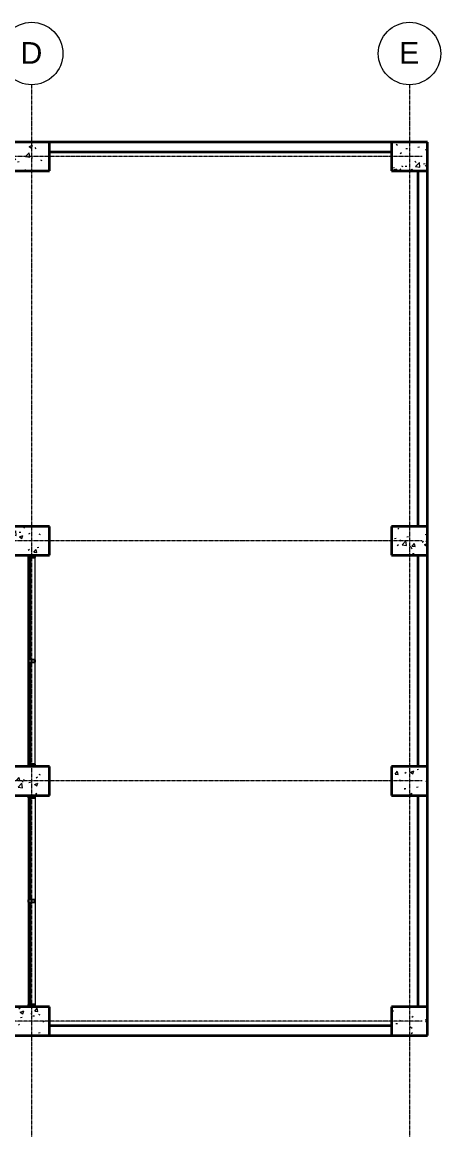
# Model space of a CAD drawing. Header units: millimetres. Extents: x -19238 to 17067, y -6268 to 16930.
# Drawn here: x 8352 to 17067, y -6268 to 16930 of the extents above; entities that cross this region are included whole.
import ezdxf

# ---------------------------------------------------------------- set-up
doc = ezdxf.new("R2010")
doc.units = ezdxf.units.MM
doc.linetypes.add('Grid Line', pattern=[22.225, 12.7, -3.175, 3.175, -3.175])
for name, color, linetype, lineweight in [('A-GLAZ-CURT', 52, 'Continuous', 9), ('A-GLAZ-CWMG', 51, 'Continuous', 9), ('A-WALL', 113, 'Continuous', 9), ('S-COLS', 52, 'Continuous', 9), ('S-GRID', 1, 'Continuous', 9), ('S-GRID-IDEN', 1, 'Continuous', 9)]:
    doc.layers.add(name, color=color, linetype=linetype, lineweight=lineweight)
doc.styles.add('Arial_1', font='arial.ttf', dxfattribs={"height": 450})

# ---------------------------------------------------------------- blocks, each defined once
blk = doc.blocks.new('M_Concrete-Rectangular-Column - 600 x 750mm-366856-Level 2')
at = {"layer": 'S-COLS'}
h = blk.add_hatch(dxfattribs=at)
h.set_pattern_fill('FP_1', color=256, style=0, pattern_type=2)
h.set_pattern_definition([(320, (3862.6, 16417.1), (-63.756, -728.737), [76.2, -838.2]), (265, (3862.6, 16417.1), (764.228, 140.97), [60.96, -670.56]), (10.451, (3857.3, 16356.4), (700.467, -587.77), [64.76, -712.36]), (316.184, (4065.8, 16417.1), (-168.17, -1084.316), [114.3, -1257.3]), (6.636, (4051.8, 16326.8), (989.71, -949.61), [97.14, -1068.54]), (261.184, (4065.8, 16417.1), (989.7, -949.62), [91.44, -1005.84]), (291, (4015, 16315.5), (-409.06, -606.458), [76.2, -838.2]), (236, (4015, 16315.5), (736.753, -247.208), [60.96, -670.56]), (341.451, (3980.94, 16265), (327.685, -853.668), [64.76, -712.36]), (307.5, (3862.63, 16417.13), (338.22, -12.3547), [33.528, -628.904, 33.528, -647.192, -673.1]), (307.5, (3862.63, 16417.13), (338.22, -12.3547), [-1343.152, 33.528, -639.572]), (277.5, (3862.63, 16417.13), (400.722, -267.279), [33.528, -354.584, 33.528, -613.664, -256.54]), (277.5, (3862.63, 16417.13), (400.722, -267.279), [-1035.304, 33.528, -223.012]), (237.5, (3862.63, 16643.7), (-22.9153, -542.3633), [33.528, -220.472, 33.528, -1810.512]), (237.5, (3862.63, 16643.7), (-22.9153, -542.3633), [-287.528, -758.952, 33.528, -1018.032]), (227.5, (3862.63, 16745.3), (101.707, -592.517), [33.528, -296.672, 33.528, -492.76, -746.76]), (227.5, (3862.63, 16745.3), (101.707, -592.517), [-856.488, 33.528, -713.232])])
h.paths.add_polyline_path([(-300, -375), (300, -375), (300, 375), (-300, 375)], flags=0)
at = {"layer": 'S-COLS', "lineweight": 35}
for p, q in [((300, 375), (-300, 375)), ((-300, 375), (-300, -375)), ((300, -375), (300, 375)), ((-300, -375), (300, -375))]:
    blk.add_line(p, q, dxfattribs=at)
blk = doc.blocks.new('M_Concrete-Rectangular-Column - 600 x 750mm-V1-Level 2')
at = {"layer": 'S-COLS'}
h = blk.add_hatch(dxfattribs=at)
h.set_pattern_fill('FP_2', color=256, style=0, pattern_type=2)
h.set_pattern_definition([(320, (3862.6, 8547.1), (-63.756, -728.737), [76.2, -838.2]), (265, (3862.6, 8547.1), (764.23, 140.97), [60.96, -670.56]), (10.451, (3857.3, 8486.4), (700.467, -587.77), [64.76, -712.36]), (316.184, (4065.8, 8547.1), (-168.17, -1084.32), [114.3, -1257.3]), (6.636, (4051.8, 8456.8), (989.71, -949.61), [97.14, -1068.54]), (261.184, (4065.8, 8547.1), (989.7, -949.62), [91.44, -1005.84]), (291, (4015, 8445.5), (-409.06, -606.458), [76.2, -838.2]), (236, (4015, 8445.5), (736.753, -247.21), [60.96, -670.56]), (341.451, (3980.94, 8395), (327.685, -853.67), [64.76, -712.36]), (307.5, (3862.63, 8547.13), (338.22, -12.355), [33.528, -628.904, 33.528, -647.192, -673.1]), (307.5, (3862.63, 8547.13), (338.22, -12.355), [-1343.152, 33.528, -639.572]), (277.5, (3862.63, 8547.13), (400.722, -267.279), [33.528, -354.584, 33.528, -613.664, -256.54]), (277.5, (3862.63, 8547.13), (400.722, -267.279), [-1035.304, 33.528, -223.012]), (237.5, (3862.63, 8773.7), (-22.915, -542.363), [33.528, -220.472, 33.528, -1810.512]), (237.5, (3862.63, 8773.7), (-22.915, -542.363), [-287.528, -758.952, 33.528, -1018.032]), (227.5, (3862.63, 8875.3), (101.707, -592.517), [33.528, -296.672, 33.528, -492.76, -746.76]), (227.5, (3862.63, 8875.3), (101.707, -592.517), [-856.49, 33.53, -713.23])])
h.paths.add_polyline_path([(-300, -375), (300, -375), (300, 375), (-300, 375)], flags=0)
at = {"layer": 'S-COLS', "lineweight": 35}
for p, q in [((300, 375), (-300, 375)), ((-300, 375), (-300, -375)), ((300, -375), (300, 375)), ((-300, -375), (300, -375))]:
    blk.add_line(p, q, dxfattribs=at)
blk = doc.blocks.new('M_Concrete-Rectangular-Column - 600 x 750mm-V5-Level 2')
at = {"layer": 'S-COLS'}
h = blk.add_hatch(dxfattribs=at)
h.set_pattern_fill('FP_6', color=256, style=0, pattern_type=2)
h.set_pattern_definition([(320, (-1137.4, 16417.1), (-63.756, -728.737), [76.2, -838.2]), (265, (-1137.4, 16417.1), (764.228, 140.97), [60.96, -670.56]), (10.451, (-1142.7, 16356.4), (700.467, -587.77), [64.76, -712.36]), (316.184, (-934.2, 16417.1), (-168.17, -1084.316), [114.3, -1257.3]), (6.636, (-948.2, 16326.8), (989.71, -949.61), [97.14, -1068.54]), (261.184, (-934.2, 16417.1), (989.7, -949.62), [91.44, -1005.84]), (291, (-985, 16315.5), (-409.06, -606.458), [76.2, -838.2]), (236, (-985, 16315.5), (736.753, -247.21), [60.96, -670.56]), (341.451, (-1019.06, 16265), (327.685, -853.668), [64.76, -712.36]), (307.5, (-1137.37, 16417.13), (338.22, -12.3547), [33.528, -628.904, 33.528, -647.192, -673.1]), (307.5, (-1137.37, 16417.13), (338.22, -12.3547), [-1343.152, 33.528, -639.572]), (277.5, (-1137.37, 16417.13), (400.722, -267.279), [33.528, -354.584, 33.528, -870.204]), (277.5, (-1137.37, 16417.13), (400.722, -267.279), [-421.64, -613.664, 33.528, -223.012]), (237.5, (-1137.37, 16643.7), (-22.9153, -542.3633), [33.528, -220.472, 33.528, -1810.512]), (237.5, (-1137.37, 16643.7), (-22.9153, -542.3633), [-287.528, -758.952, 33.528, -1018.032]), (227.5, (-1137.37, 16745.3), (101.707, -592.517), [33.528, -296.672, 33.528, -1239.52]), (227.5, (-1137.37, 16745.3), (101.707, -592.517), [-363.728, -492.76, 33.528, -713.232])])
h.paths.add_polyline_path([(-300, -375), (300, -375), (300, 375), (-300, 375)], flags=0)
at = {"layer": 'S-COLS', "lineweight": 35}
for p, q in [((300, 375), (-300, 375)), ((-300, 375), (-300, -375)), ((300, -375), (300, 375)), ((-300, -375), (300, -375))]:
    blk.add_line(p, q, dxfattribs=at)
blk = doc.blocks.new('M_Concrete-Rectangular-Column - 600 x 750mm-V6-Level 2')
at = {"layer": 'S-COLS'}
h = blk.add_hatch(dxfattribs=at)
h.set_pattern_fill('FP_7', color=256, style=0, pattern_type=2)
h.set_pattern_definition([(320, (-1137.4, 8547.1), (-63.756, -728.737), [76.2, -838.2]), (265, (-1137.4, 8547.1), (764.23, 140.97), [60.96, -670.56]), (10.451, (-1142.7, 8486.4), (700.467, -587.77), [64.76, -712.36]), (316.184, (-934.2, 8547.1), (-168.17, -1084.32), [114.3, -1257.3]), (6.636, (-948.2, 8456.8), (989.71, -949.61), [97.14, -1068.54]), (261.184, (-934.2, 8547.1), (989.7, -949.62), [91.44, -1005.84]), (291, (-985, 8445.5), (-409.06, -606.458), [76.2, -838.2]), (236, (-985, 8445.5), (736.75, -247.21), [60.96, -670.56]), (341.451, (-1019.06, 8395), (327.685, -853.67), [64.76, -712.36]), (307.5, (-1137.37, 8547.13), (338.22, -12.355), [33.528, -628.904, 33.528, -647.192, -673.1]), (307.5, (-1137.37, 8547.13), (338.22, -12.355), [-1343.152, 33.528, -639.572]), (277.5, (-1137.37, 8547.13), (400.722, -267.279), [33.528, -354.584, 33.528, -613.664, -256.54]), (277.5, (-1137.37, 8547.13), (400.722, -267.279), [-1035.304, 33.528, -223.012]), (237.5, (-1137.37, 8773.7), (-22.915, -542.363), [33.528, -220.472, 33.528, -1810.512]), (237.5, (-1137.37, 8773.7), (-22.915, -542.363), [-287.528, -758.952, 33.528, -1018.032]), (227.5, (-1137.37, 8875.3), (101.707, -592.517), [33.528, -296.672, 33.528, -492.76, -746.76]), (227.5, (-1137.37, 8875.3), (101.707, -592.517), [-856.49, 33.53, -713.23])])
h.paths.add_polyline_path([(-300, -375), (300, -375), (300, 375), (-300, 375)], flags=0)
at = {"layer": 'S-COLS', "lineweight": 35}
for p, q in [((300, 375), (-300, 375)), ((-300, 375), (-300, -375)), ((300, -375), (300, 375)), ((-300, -375), (300, -375))]:
    blk.add_line(p, q, dxfattribs=at)
blk = doc.blocks.new('M_Concrete-Rectangular-Column - 600 x 750mm-V10-Level 2')
at = {"layer": 'S-COLS'}
h = blk.add_hatch(dxfattribs=at)
h.set_pattern_fill('FP_11', color=256, style=0, pattern_type=2)
h.set_pattern_definition([(320, (-6137.4, 16417.1), (-63.756, -728.737), [76.2, -838.2]), (265, (-6137.4, 16417.1), (764.228, 140.972), [60.96, -670.56]), (10.451, (-6142.7, 16356.4), (700.467, -587.77), [64.76, -712.36]), (316.184, (-5934.2, 16417.1), (-168.17, -1084.316), [114.3, -1257.3]), (6.636, (-5948.2, 16326.8), (989.71, -949.61), [97.14, -1068.54]), (261.184, (-5934.2, 16417.1), (989.7, -949.62), [91.44, -1005.84]), (291, (-5985, 16315.5), (-409.06, -606.458), [76.2, -838.2]), (236, (-5985, 16315.5), (736.753, -247.208), [60.96, -670.56]), (341.451, (-6019.06, 16265), (327.685, -853.668), [64.76, -712.36]), (307.5, (-6137.37, 16417.13), (338.22, -12.3547), [33.528, -628.904, 33.528, -647.192, -673.1]), (307.5, (-6137.37, 16417.13), (338.22, -12.3547), [-1343.152, 33.528, -639.572]), (277.5, (-6137.37, 16417.13), (400.722, -267.279), [33.528, -354.584, 33.528, -870.204]), (277.5, (-6137.37, 16417.13), (400.722, -267.279), [-421.64, -613.664, 33.528, -223.012]), (237.5, (-6137.37, 16643.7), (-22.9153, -542.3633), [33.528, -220.472, 33.528, -1810.512]), (237.5, (-6137.37, 16643.7), (-22.9153, -542.3633), [-287.528, -758.952, 33.528, -1018.032]), (227.5, (-6137.37, 16745.3), (101.707, -592.517), [33.528, -296.672, 33.528, -1239.52]), (227.5, (-6137.37, 16745.3), (101.707, -592.517), [-363.728, -492.76, 33.528, -713.232])])
h.paths.add_polyline_path([(-300, 375), (-300, -375), (300, -375), (300, 375)], flags=0)
at = {"layer": 'S-COLS', "lineweight": 35}
for p, q in [((300, 375), (-300, 375)), ((-300, 375), (-300, -375)), ((300, -375), (300, 375)), ((-300, -375), (300, -375))]:
    blk.add_line(p, q, dxfattribs=at)
blk = doc.blocks.new('M_Concrete-Rectangular-Column - 600 x 750mm-V11-Level 2')
at = {"layer": 'S-COLS'}
h = blk.add_hatch(dxfattribs=at)
h.set_pattern_fill('FP_12', color=256, style=0, pattern_type=2)
h.set_pattern_definition([(320, (-6137.4, 8547.1), (-63.756, -728.737), [76.2, -838.2]), (265, (-6137.4, 8547.1), (764.23, 140.97), [60.96, -670.56]), (10.451, (-6142.7, 8486.4), (700.467, -587.77), [64.76, -712.36]), (316.184, (-5934.2, 8547.1), (-168.17, -1084.316), [114.3, -1257.3]), (6.636, (-5948.2, 8456.8), (989.71, -949.61), [97.14, -1068.54]), (261.184, (-5934.2, 8547.1), (989.7, -949.62), [91.44, -1005.84]), (291, (-5985, 8445.5), (-409.06, -606.458), [76.2, -838.2]), (236, (-5985, 8445.5), (736.753, -247.21), [60.96, -670.56]), (341.451, (-6019.06, 8395), (327.685, -853.67), [64.76, -712.36]), (307.5, (-6137.37, 8547.13), (338.22, -12.355), [33.528, -628.904, 33.528, -647.192, -673.1]), (307.5, (-6137.37, 8547.13), (338.22, -12.355), [-1343.152, 33.528, -639.572]), (277.5, (-6137.37, 8547.13), (400.722, -267.279), [33.528, -354.584, 33.528, -613.664, -256.54]), (277.5, (-6137.37, 8547.13), (400.722, -267.279), [-1035.304, 33.528, -223.012]), (237.5, (-6137.37, 8773.7), (-22.9153, -542.3633), [33.528, -220.472, 33.528, -1810.512]), (237.5, (-6137.37, 8773.7), (-22.9153, -542.3633), [-287.528, -758.952, 33.528, -1018.032]), (227.5, (-6137.37, 8875.3), (101.707, -592.517), [33.528, -296.672, 33.528, -492.76, -746.76]), (227.5, (-6137.37, 8875.3), (101.707, -592.517), [-856.488, 33.528, -713.232])])
h.paths.add_polyline_path([(-300, 375), (-300, -375), (300, -375), (300, 375)], flags=0)
at = {"layer": 'S-COLS', "lineweight": 35}
for p, q in [((300, 375), (-300, 375)), ((-300, 375), (-300, -375)), ((300, -375), (300, 375)), ((-300, -375), (300, -375))]:
    blk.add_line(p, q, dxfattribs=at)
blk = doc.blocks.new('M_Concrete-Rectangular-Column - 600 x 750mm-V15-Level 2')
at = {"layer": 'S-COLS'}
h = blk.add_hatch(dxfattribs=at)
h.set_pattern_fill('FP_16', color=256, style=0, pattern_type=2)
h.set_pattern_definition([(320, (-14137.4, 16417.1), (-63.756, -728.737), [76.2, -838.2]), (265, (-14137.4, 16417.1), (764.228, 140.972), [60.96, -670.56]), (10.451, (-14142.7, 16356.4), (700.467, -587.77), [64.76, -712.36]), (316.184, (-13934.2, 16417.1), (-168.17, -1084.316), [114.3, -1257.3]), (6.636, (-13948.2, 16326.8), (989.71, -949.61), [97.14, -1068.54]), (261.184, (-13934.2, 16417.1), (989.7, -949.62), [91.44, -1005.84]), (291, (-13985, 16315.5), (-409.06, -606.458), [76.2, -838.2]), (236, (-13985, 16315.5), (736.753, -247.208), [60.96, -670.56]), (341.451, (-14019.06, 16265), (327.685, -853.668), [64.76, -712.36]), (307.5, (-14137.37, 16417.13), (338.22, -12.3547), [33.528, -628.904, 33.528, -1320.292]), (307.5, (-14137.37, 16417.13), (338.22, -12.3547), [-695.96, -647.192, 33.528, -639.572]), (277.5, (-14137.37, 16417.13), (400.722, -267.279), [33.528, -354.584, 33.528, -870.204]), (277.5, (-14137.37, 16417.13), (400.722, -267.279), [-421.64, -613.664, 33.528, -223.012]), (237.5, (-14137.37, 16643.7), (-22.9153, -542.3633), [33.528, -220.472, 33.528, -1810.512]), (237.5, (-14137.37, 16643.7), (-22.9153, -542.3633), [-287.528, -758.952, 33.528, -1018.032]), (227.5, (-14137.37, 16745.3), (101.707, -592.517), [33.528, -296.672, 33.528, -1239.52]), (227.5, (-14137.37, 16745.3), (101.707, -592.517), [-363.728, -492.76, 33.528, -713.232])])
h.paths.add_polyline_path([(-300, 375), (-300, -375), (300, -375), (300, 375)], flags=0)
at = {"layer": 'S-COLS', "lineweight": 35}
for p, q in [((300, 375), (-300, 375)), ((-300, 375), (-300, -375)), ((300, -375), (300, 375)), ((-300, -375), (300, -375))]:
    blk.add_line(p, q, dxfattribs=at)
blk = doc.blocks.new('M_Concrete-Rectangular-Column - 600 x 750mm-V16-Level 2')
at = {"layer": 'S-COLS'}
h = blk.add_hatch(dxfattribs=at)
h.set_pattern_fill('FP_17', color=256, style=0, pattern_type=2)
h.set_pattern_definition([(320, (-14137.4, 8547.1), (-63.756, -728.737), [76.2, -838.2]), (265, (-14137.4, 8547.1), (764.228, 140.97), [60.96, -670.56]), (10.451, (-14142.7, 8486.4), (700.467, -587.77), [64.76, -712.36]), (316.184, (-13934.2, 8547.1), (-168.17, -1084.316), [114.3, -1257.3]), (6.636, (-13948.2, 8456.8), (989.71, -949.61), [97.14, -1068.54]), (261.184, (-13934.2, 8547.1), (989.7, -949.62), [91.44, -1005.84]), (291, (-13985, 8445.5), (-409.06, -606.458), [76.2, -838.2]), (236, (-13985, 8445.5), (736.753, -247.21), [60.96, -670.56]), (341.451, (-14019.06, 8395), (327.685, -853.668), [64.76, -712.36]), (307.5, (-14137.37, 8547.13), (338.22, -12.3547), [33.528, -628.904, 33.528, -647.192, -673.1]), (307.5, (-14137.37, 8547.13), (338.22, -12.3547), [-1343.152, 33.528, -639.572]), (277.5, (-14137.37, 8547.13), (400.722, -267.279), [33.528, -354.584, 33.528, -870.204]), (277.5, (-14137.37, 8547.13), (400.722, -267.279), [-421.64, -613.664, 33.528, -223.012]), (237.5, (-14137.37, 8773.7), (-22.9153, -542.3633), [33.528, -220.472, 33.528, -1810.512]), (237.5, (-14137.37, 8773.7), (-22.9153, -542.3633), [-287.528, -758.952, 33.528, -1018.032]), (227.5, (-14137.37, 8875.3), (101.707, -592.517), [33.528, -296.672, 33.528, -1239.52]), (227.5, (-14137.37, 8875.3), (101.707, -592.517), [-363.728, -492.76, 33.528, -713.232])])
h.paths.add_polyline_path([(-300, 375), (-300, -375), (300, -375), (300, 375), (88, 375)], flags=0)
at = {"layer": 'S-COLS', "lineweight": 35}
for p, q in [((300, 375), (-300, 375)), ((-300, 375), (-300, -375)), ((300, -375), (300, 375)), ((-300, -375), (300, -375))]:
    blk.add_line(p, q, dxfattribs=at)
blk = doc.blocks.new('System Panel - Glazed-365265-Level 2')
at = {"layer": 'A-GLAZ-CURT', "lineweight": 18}
for p, q in [((1062.5, 49.5), (-1062.5, 49.5)), ((-1062.5, 49.5), (-1062.5, 24.5)), ((-1062.5, 24.5), (1062.5, 24.5)), ((1062.5, 24.5), (1062.5, 49.5))]:
    blk.add_line(p, q, dxfattribs=at)
blk = doc.blocks.new('Rectangular Mullion - 50mm x 150mm-365263-Level 2')
at = {"layer": 'A-GLAZ-CWMG'}
for p, q in [((-7268, -1388), (-7268, -3513)), ((-7118, -1388), (-7118, -3513))]:
    blk.add_line(p, q, dxfattribs=at)
blk = doc.blocks.new('Rectangular Mullion - 50mm x 150mm-365163-Level 2')
at = {"layer": 'A-GLAZ-CWMG', "lineweight": 25}
for p, q in [((-50, 75), (0, 75)), ((-50, -75), (-50, 75)), ((0, -75), (-50, -75))]:
    blk.add_line(p, q, dxfattribs=at)
blk = doc.blocks.new('Rectangular Mullion - 50mm x 150mm-365164-Level 2')
at = {"layer": 'A-GLAZ-CWMG', "lineweight": 25}
for p, q in [((0, 75), (-50, 75)), ((-50, 75), (-50, -75)), ((-50, -75), (0, -75))]:
    blk.add_line(p, q, dxfattribs=at)
blk = doc.blocks.new('Rectangular Mullion - 50mm x 150mm-365264-Level 2')
at = {"layer": 'A-GLAZ-CWMG', "lineweight": 25}
for p, q in [((-25, 75), (25, 75)), ((-25, -75), (-25, 75)), ((25, 75), (25, -75)), ((25, -75), (-25, -75))]:
    blk.add_line(p, q, dxfattribs=at)
blk = doc.blocks.new('System Panel - Glazed-378221-Level 2')
at = {"layer": 'A-GLAZ-CURT', "lineweight": 18}
for p, q in [((1062.5, -24.5), (-1062.5, -24.5)), ((-1062.5, -24.5), (-1062.5, -49.5)), ((-1062.5, -49.5), (1062.5, -49.5)), ((1062.5, -49.5), (1062.5, -24.5))]:
    blk.add_line(p, q, dxfattribs=at)
blk = doc.blocks.new('Rectangular Mullion - 50mm x 150mm-376242-Level 2')
at = {"layer": 'A-GLAZ-CWMG'}
for p, q in [((8472, 3662), (8472, 5787)), ((8622, 3662), (8622, 5787))]:
    blk.add_line(p, q, dxfattribs=at)
blk = doc.blocks.new('Rectangular Mullion - 50mm x 150mm-378222-Level 2')
at = {"layer": 'A-GLAZ-CWMG', "lineweight": 25}
for p, q in [((-50, 75), (0, 75)), ((-50, -75), (-50, 75)), ((0, -75), (-50, -75))]:
    blk.add_line(p, q, dxfattribs=at)
blk = doc.blocks.new('Rectangular Mullion - 50mm x 150mm-378223-Level 2')
at = {"layer": 'A-GLAZ-CWMG', "lineweight": 25}
for p, q in [((0, 75), (-50, 75)), ((-50, 75), (-50, -75)), ((-50, -75), (0, -75))]:
    blk.add_line(p, q, dxfattribs=at)
blk = doc.blocks.new('Rectangular Mullion - 50mm x 150mm-378220-Level 2')
at = {"layer": 'A-GLAZ-CWMG', "lineweight": 25}
for p, q in [((-25, 75), (25, 75)), ((-25, -75), (-25, 75)), ((25, 75), (25, -75)), ((25, -75), (-25, -75))]:
    blk.add_line(p, q, dxfattribs=at)
blk = doc.blocks.new('Grid - M_Grid Head - Circle-45800-Level 2')
at = {"layer": 'S-GRID-IDEN'}
blk.add_circle((0, 0), 6.5, dxfattribs=at)

msp = doc.modelspace()

# ---------------------------------------------------------------- linework, layer by layer
at = {"layer": 'A-WALL', "lineweight": 35}
for p, q in [((16042, 14437), (8922, 14437)), ((8922, 14237), (16042, 14237)), ((16592, 13837), (16592, 6437)), ((16792, 6437), (16792, 13837)), ((16592, 5837), (16592, 1437)), ((16792, 1437), (16792, 5837)), ((16592, 837), (16592, -3563)), ((16792, -3563), (16792, 837)), ((16042, -3963), (8922, -3963)), ((8922, -4163), (16042, -4163))]:
    msp.add_line(p, q, dxfattribs=at)
at = {"layer": 'S-GRID', "linetype": 'Grid Line'}
for p, q in [((8547, 15630), (8547, -6268)), ((16417, 15630), (16417, -6268)), ((16679, 14137), (-17938, 14137)), ((16679, 6137), (-17938, 6137)), ((16679, 1137), (-17938, 1137)), ((16679, -3863), (-17938, -3863))]:
    msp.add_line(p, q, dxfattribs=at)

# ---------------------------------------------------------------- block references
at = {"layer": 'A-GLAZ-CURT'}
for name, p, rotation in [('System Panel - Glazed-378221-Level 2', (8547, 4725), 270.0000000000003), ('System Panel - Glazed-378221-Level 2', (8547, 2550), 270.0000000000003), ('System Panel - Glazed-365265-Level 2', (8547, -275), 89.99999999999993), ('System Panel - Glazed-365265-Level 2', (8547, -2450), 89.99999999999993)]:
    msp.add_blockref(name, p, dxfattribs=dict(at, rotation=rotation))
at = {"layer": 'A-GLAZ-CWMG'}
for name, p, rotation in [('Rectangular Mullion - 50mm x 150mm-378223-Level 2', (8547, 5837), 90.00000000000031), ('Rectangular Mullion - 50mm x 150mm-365164-Level 2', (8547, -3563), 269.9999999999999)]:
    msp.add_blockref(name, p, dxfattribs=dict(at, rotation=rotation))
for name, p in [('Rectangular Mullion - 50mm x 150mm-376242-Level 2', (0, 0)), ('Rectangular Mullion - 50mm x 150mm-376242-Level 2', (0, -2175)), ('Rectangular Mullion - 50mm x 150mm-365263-Level 2', (15740, 2175)), ('Rectangular Mullion - 50mm x 150mm-365263-Level 2', (15740, 0))]:
    msp.add_blockref(name, p, dxfattribs=at)
at = {"layer": 'A-GLAZ-CWMG', "extrusion": (0, 0, -1)}
for name, p, rotation in [('Rectangular Mullion - 50mm x 150mm-378220-Level 2', (-8547, 3637), 269.9999999999997), ('Rectangular Mullion - 50mm x 150mm-378222-Level 2', (-8547, 1437), 269.9999999999997), ('Rectangular Mullion - 50mm x 150mm-365163-Level 2', (-8547, 837), 90.00000000000007), ('Rectangular Mullion - 50mm x 150mm-365264-Level 2', (-8547, -1363), 90.00000000000007)]:
    msp.add_blockref(name, p, dxfattribs=dict(at, rotation=rotation))
at = {"layer": 'S-COLS', "rotation": 90.0000000000001}
for name, p in [('M_Concrete-Rectangular-Column - 600 x 750mm-V16-Level 2', (8547, 14137)), ('M_Concrete-Rectangular-Column - 600 x 750mm-V15-Level 2', (16417, 14137)), ('M_Concrete-Rectangular-Column - 600 x 750mm-V11-Level 2', (8547, 6137)), ('M_Concrete-Rectangular-Column - 600 x 750mm-V10-Level 2', (16417, 6137)), ('M_Concrete-Rectangular-Column - 600 x 750mm-V6-Level 2', (8547, 1137)), ('M_Concrete-Rectangular-Column - 600 x 750mm-V5-Level 2', (16417, 1137)), ('M_Concrete-Rectangular-Column - 600 x 750mm-V1-Level 2', (8547, -3863)), ('M_Concrete-Rectangular-Column - 600 x 750mm-366856-Level 2', (16417, -3863))]:
    msp.add_blockref(name, p, dxfattribs=at)
at = {"layer": 'S-GRID-IDEN', "xscale": 99.99999999999993, "yscale": 99.99999999999993, "zscale": 99.99999999999993, "rotation": 180}
for p in [(8547, 16280), (16417, 16280)]:
    msp.add_blockref('Grid - M_Grid Head - Circle-45800-Level 2', p, dxfattribs=at)

# ---------------------------------------------------------------- texts
at = {"layer": 'S-GRID-IDEN', "char_height": 450, "attachment_point": 1, "style": 'Arial_1'}
for s, insert, width in [('\\fArial|b0|i0|c136|p34|;D', (8316, 16518), 553.16), ('\\fArial|b0|i0|c136|p34|;E', (16202, 16518), 513.08)]:
    msp.add_mtext(s, dxfattribs=dict(at, insert=insert, width=width))

doc.saveas('drawing.dxf')
